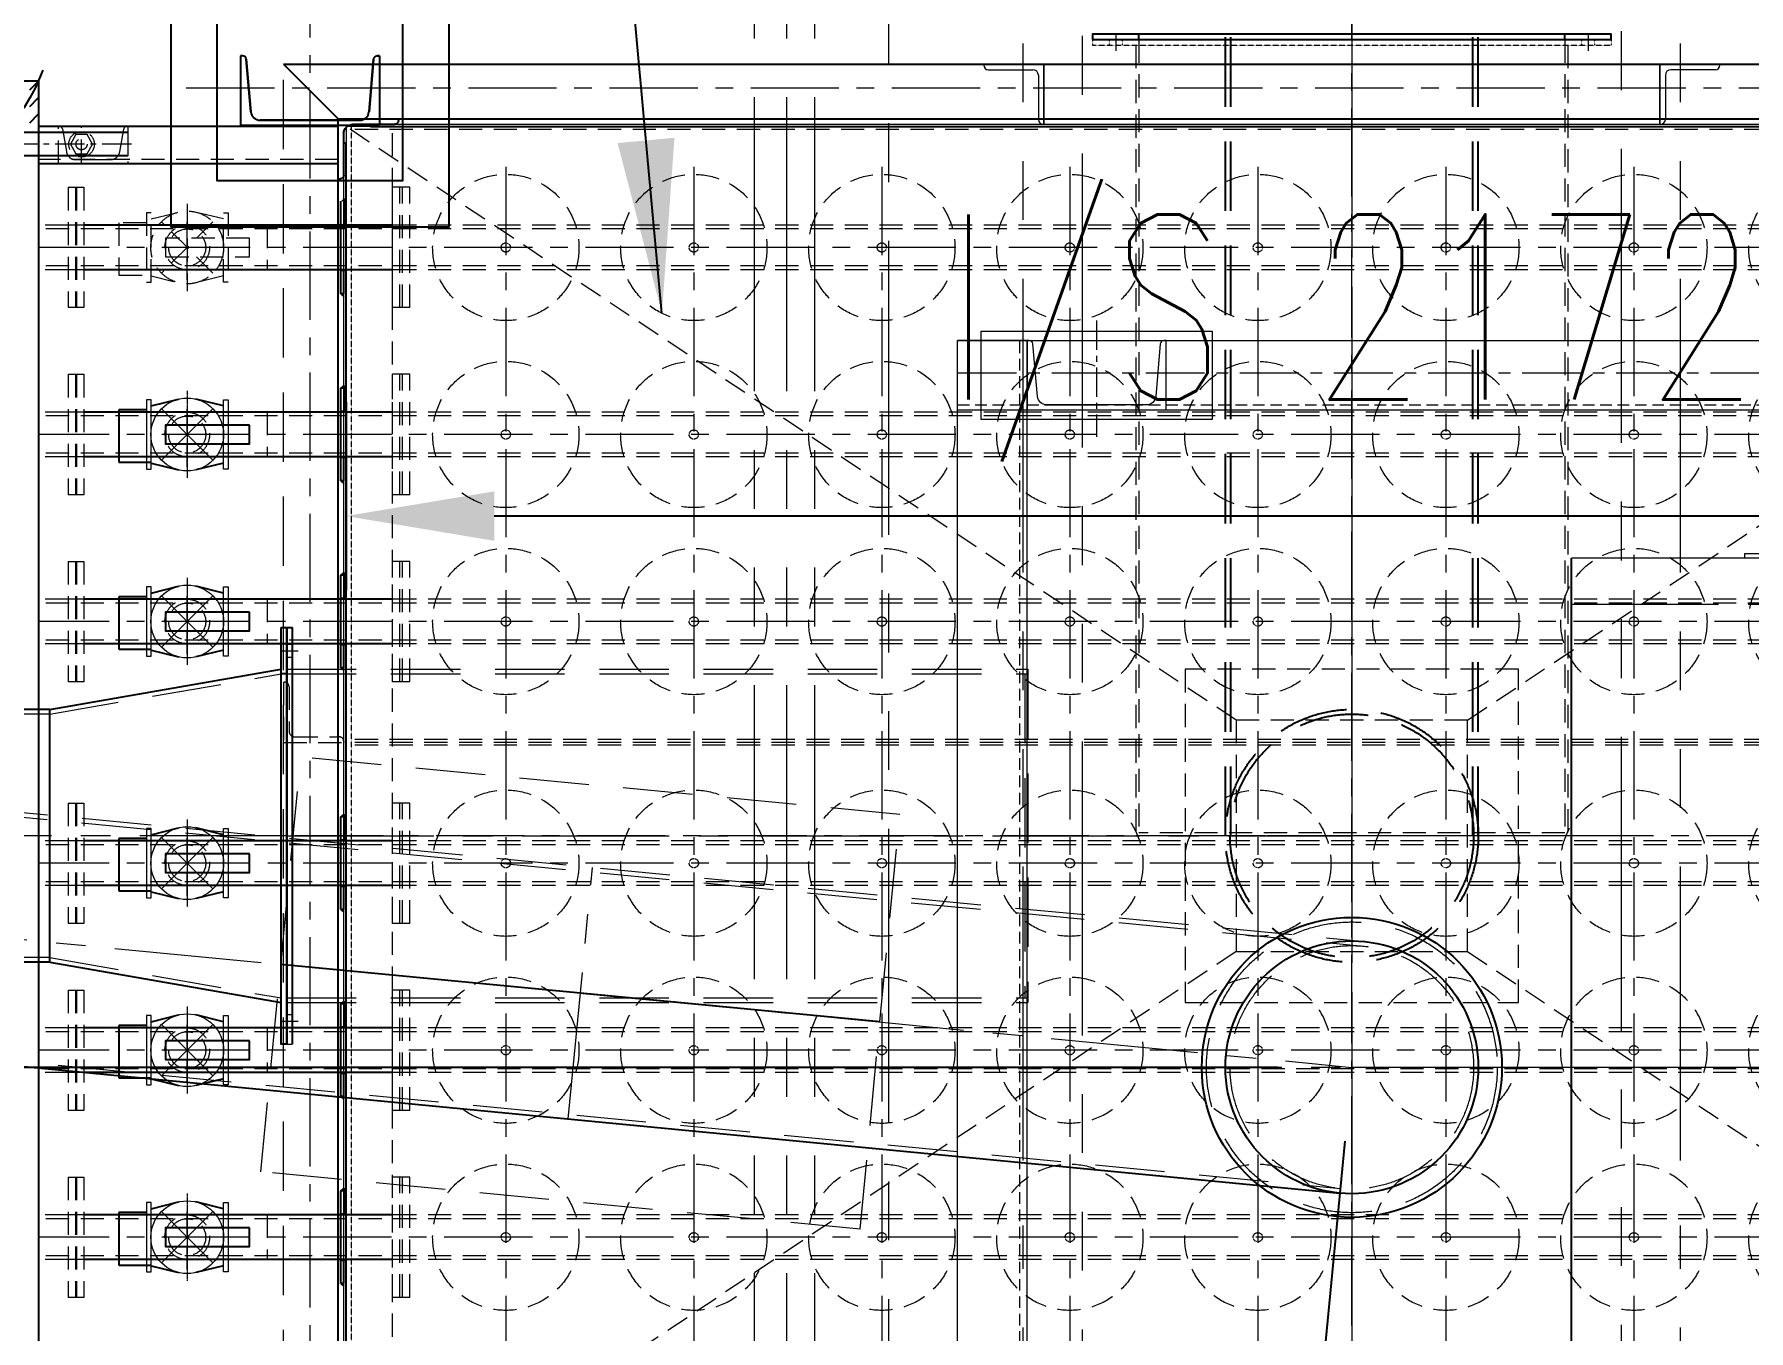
# Model space of a CAD drawing. Header units: millimetres. Extents: x -243837 to -5443, y 40 to 285140.
# Drawn here: x -144016 to -141239, y 18722 to 20822 of the extents above; entities that cross this region are included whole.
import ezdxf

# ---------------------------------------------------------------- set-up
doc = ezdxf.new("R2010")
doc.units = ezdxf.units.MM
for name, pattern in [('CENTER', [50.8, 31.75, -6.35, 6.35, -6.35]), ('CENTER2', [1.125, 0.75, -0.125, 0.125, -0.125]), ('CONTINOUS', [0]), ('HIDDEN', [0.375, 0.25, -0.125]), ('HIDDEN2', [0.1875, 0.125, -0.0625]), ('PHANTOM', [63.5, 31.75, -6.35, 6.35, -6.35, 6.35, -6.35])]:
    doc.linetypes.add(name, pattern=pattern)
for name, color, linetype, lineweight in [('2', 3, 'Continuous', 20), ('CEN', 1, 'CENTER', 9), ('HID', 2, 'HIDDEN', 5), ('HIDDEN', 2, 'HIDDEN', 0), ('OBJECT R', 3, 'Continuous', 25), ('PHANTAM', 21, 'PHANTOM', 0), ('R-CENTER', 1, 'CENTER2', 5), ('R-OBJECT', 2, 'Continuous', 20)]:
    doc.layers.add(name, color=color, linetype=linetype, lineweight=lineweight)
for name, color, linetype in [('DWG', 7, 'Continuous'), ('HAT', 5, 'CONTINOUS'), ('object', 4, 'Continuous')]:
    doc.layers.add(name, color=color, linetype=linetype)
doc.styles.add('KA', font='romans.shx', dxfattribs={"width": 0.7})
doc.styles.add('ROMANS_BIG', font='romans.shx', dxfattribs={"width": 0.85, "bigfont": 'bigfont.shx'})
doc.dimstyles.new('100', dxfattribs={"dimscale": 75, "dimtxt": 3, "dimasz": 2.5, "dimexe": 1, "dimexo": 1.5, "dimgap": 1.5, "dimtad": 1, "dimdec": 0, "dimdsep": 46, "dimtxsty": 'ROMANS_BIG', "dimcen": 4, "dimdle": 2, "dimclrd": 1, "dimclre": 1, "dimclrt": 4, "dimadec": 1, "dimazin": 2, "dimtfac": 1, "dimtdec": 0, "dimtmove": 0, "dimatfit": 2, "dimfxl": 1, "dimtfill": 1, "dimarcsym": 0})
doc.dimstyles.new('KAT', dxfattribs={"dimscale": 125, "dimtxt": 2.5, "dimasz": 2, "dimexe": 1, "dimexo": 0.06, "dimgap": 0.5, "dimtad": 1, "dimdec": 0, "dimzin": 0, "dimdsep": 46, "dimtxsty": 'KA', "dimcen": 1.5, "dimclrd": 1, "dimclre": 1, "dimclrt": 4, "dimadec": 0, "dimazin": 0, "dimtfac": 1, "dimtdec": 0, "dimtmove": 0, "dimatfit": 2, "dimfxl": 1.5, "dimtolj": 1, "dimtzin": 0, "dimarcsym": 0})

# ---------------------------------------------------------------- blocks, each defined once
blk = doc.blocks.new('65X6')
at = {"color": 7}
for p, q in [((0, 65), (2, 65)), ((0, 65), (0, 0)), ((6, 61), (6, 16)), ((0, 0), (65, 0)), ((16, 6), (61, 6)), ((65, 2), (65, 0))]:
    blk.add_line(p, q, dxfattribs=at)
for centre, radius, start, end in [((2, 61), 4, 0, 90), ((16, 16), 10, 180, 270), ((61, 2), 4, 0, 90)]:
    blk.add_arc(centre, radius, start, end, dxfattribs=at)
blk = doc.blocks.new('SOL')
for p, q in [((27.8, -27.8), (-27.8, 27.8)), ((27.8, 27.8), (-27.8, -27.8))]:
    blk.add_line(p, q)
for points in [[(-44.1, -37.5), (-39.1, -37.5), (-39.1, 37.5), (-44.1, 37.5)], [(44.1, -37.5), (39.1, -37.5), (39.1, 37.5), (44.1, 37.5)]]:
    blk.add_lwpolyline(points, close=True)
blk.add_circle((0, 0), 39.3)
at = {"layer": 'CEN', "linetype": 'CENTER2'}
blk.add_line((0, 47.2), (0, -47.2), dxfattribs=at)
at = {"layer": 'DWG'}
for p, q in [((-39.1, 30.8), (-9.4, 38.2)), ((39.1, 30.8), (9.4, 38.2)), ((-44.1, 26.6), (-73.8, 26.6)), ((-73.8, 26.6), (-73.8, -30)), ((-73.8, -30), (-39.1, -30)), ((-39.1, -30.8), (-9.4, -38.2)), ((39.1, -30.8), (9.4, -38.2))]:
    blk.add_line(p, q, dxfattribs=at)
blk.add_lwpolyline([(67.2, 10), (-23.4, 10), (-23.4, -10), (67.2, -10)], close=True, dxfattribs=at)
at = {"layer": 'HID'}
for p, q in [((-73.8, 24.1), (-44.1, 24.1)), ((-73.8, -24.2), (-44.1, -24.2))]:
    blk.add_line(p, q, dxfattribs=at)
blk = doc.blocks.new('CR')
at = {"layer": 'HID', "linetype": 'HIDDEN2'}
blk.add_circle((0, 0), 5, dxfattribs=at)
blk = doc.blocks.new('A$C007C4DB9')
at = {"layer": 'HAT'}
h = blk.add_hatch(dxfattribs=at)
h.set_pattern_fill('ANSI31', color=1, scale=100, style=0)
h.set_pattern_definition([(45, (-613.716, -1580.452), (-8.838835, 8.838835), [])])
h.paths.add_polyline_path([(385.7, 1724.9), (385.9, 1725.2), (391.4, 1735.7), (395.3, 1744.2), (395.3, 1781.1), (385.7, 1781.1)])
h.paths.add_polyline_path([(176.2, 1698.5), (185.2, 1693.3), (185.7, 1693.1), (185.7, 1781.1), (176.2, 1781.1)])
at = {"color": 8, "linetype": 'HIDDEN', "ltscale": 300}
blk.add_line((659.7, 132.6), (659.7, 1799.6), dxfattribs=at)
at = {"color": 7}
for p, q in [((1415.7, 1799.6), (1480.7, 1799.6)), ((1415.7, 1799.6), (1415.7, 1798.6)), ((1479.7, 1799.6), (1480.7, 1799.6)), ((1480.7, 1734.6), (1480.7, 1799.6)), ((1480.7, 1799.6), (1480.7, 1734.6)), ((2145.7, 1799.6), (2145.7, 1734.6)), ((2145.7, 1734.6), (2145.7, 1799.6)), ((2146.7, 1799.6), (2145.7, 1799.6)), ((2210.7, 1799.6), (2145.7, 1799.6)), ((2210.7, 1799.6), (2210.7, 1798.6)), ((1420.7, 1793.6), (1468.7, 1793.6)), ((1474.7, 1787.6), (1474.7, 1739.6)), ((2151.7, 1787.6), (2151.7, 1739.6)), ((2205.7, 1793.6), (2157.7, 1793.6))]:
    blk.add_line(p, q, dxfattribs=at)
at = {"color": 8, "linetype": 'HIDDEN', "ltscale": 100}
for p, q in [((441.6, 1693.2), (441.6, 1733.1)), ((491.6, 1725.6), (491.6, 1700.6)), ((1688.2, 1091.1), (727.2, 1732.1)), ((2899.2, 1729), (727.2, 1729)), ((777.2, 200.1), (777.2, 1732.1)), ((1938.2, 1091.1), (2899.2, 1732.1)), ((718.7, 1696.5), (395.3, 1696.5)), ((427.2, 1666.6), (427.2, 1536.6)), ((427.2, 1666.6), (444.2, 1666.6)), ((435.2, 1666.6), (435.2, 1536.6)), ((436.2, 1666.6), (436.2, 1536.6)), ((444.2, 1666.6), (444.2, 1536.6)), ((777.2, 1536.6), (777.2, 1666.6)), ((796.2, 1666.6), (777.2, 1666.6)), ((785.2, 1536.6), (785.2, 1666.6)), ((788.2, 1536.6), (788.2, 1666.6)), ((796.2, 1536.6), (796.2, 1666.6)), ((555.7, 1648.8), (555.7, 1554.5)), ((516.6, 1632.5), (546.3, 1639.8)), ((583.5, 1629.4), (527.9, 1573.9)), ((583.5, 1573.9), (527.9, 1629.4)), ((555.7, 1566.6), (555.7, 1636.7)), ((594.8, 1632.5), (565.1, 1639.8)), ((427.2, 1625.8), (395.3, 1625.8)), ((2828.2, 1621.6), (395.3, 1621.6)), ((444.2, 1625.8), (418.9, 1625.8)), ((481.9, 1628.2), (481.9, 1571.6)), ((511.6, 1628.2), (481.9, 1628.2)), ((481.9, 1625.8), (511.6, 1625.8)), ((641.9, 1625.8), (641.9, 1577.5)), ((796.2, 1625.8), (777.2, 1625.8)), ((2828.2, 1625.8), (792.2, 1625.8)), ((2828.2, 1581.6), (395.3, 1581.6)), ((427.2, 1577.5), (395.3, 1577.5)), ((444.2, 1577.5), (418.9, 1577.5)), ((481.9, 1577.5), (511.6, 1577.5)), ((796.2, 1577.5), (777.2, 1577.5)), ((2828.2, 1577.5), (792.2, 1577.5)), ((481.9, 1571.6), (516.6, 1571.6)), ((516.6, 1570.8), (546.3, 1563.5)), ((594.8, 1570.8), (565.1, 1563.5)), ((444.2, 1536.6), (427.2, 1536.6)), ((796.2, 1536.6), (777.2, 1536.6)), ((427.2, 1464.6), (427.2, 1334.6)), ((427.2, 1464.6), (444.2, 1464.6)), ((435.2, 1464.6), (435.2, 1334.6)), ((436.2, 1464.6), (436.2, 1334.6)), ((444.2, 1464.6), (444.2, 1334.6)), ((777.2, 1334.6), (777.2, 1464.6)), ((796.2, 1464.6), (777.2, 1464.6)), ((785.2, 1334.6), (785.2, 1464.6)), ((788.2, 1334.6), (788.2, 1464.6)), ((796.2, 1334.6), (796.2, 1464.6)), ((555.7, 1364.6), (555.7, 1434.7)), ((427.2, 1423.8), (395.3, 1423.8)), ((2828.2, 1419.6), (395.3, 1419.6)), ((444.2, 1423.8), (418.9, 1423.8)), ((641.9, 1423.8), (641.9, 1375.5)), ((796.2, 1423.8), (777.2, 1423.8)), ((2828.2, 1423.8), (792.2, 1423.8)), ((2828.2, 1379.6), (395.3, 1379.6)), ((427.2, 1375.5), (395.3, 1375.5)), ((444.2, 1375.5), (418.9, 1375.5)), ((796.2, 1375.5), (777.2, 1375.5)), ((2828.2, 1375.5), (792.2, 1375.5)), ((444.2, 1334.6), (427.2, 1334.6)), ((796.2, 1334.6), (777.2, 1334.6)), ((427.2, 1262.6), (427.2, 1132.6)), ((427.2, 1262.6), (444.2, 1262.6)), ((435.2, 1262.6), (435.2, 1132.6)), ((436.2, 1262.6), (436.2, 1132.6)), ((444.2, 1262.6), (444.2, 1132.6)), ((777.2, 1132.6), (777.2, 1262.6)), ((796.2, 1262.6), (777.2, 1262.6)), ((785.2, 1132.6), (785.2, 1262.6)), ((788.2, 1132.6), (788.2, 1262.6)), ((796.2, 1132.6), (796.2, 1262.6)), ((427.2, 1221.8), (395.3, 1221.8)), ((444.2, 1221.8), (425.7, 1221.8)), ((555.7, 1162.6), (555.7, 1232.7)), ((641.9, 1221.8), (641.9, 1173.5)), ((796.2, 1221.8), (777.2, 1221.8)), ((2828.2, 1221.8), (792.2, 1221.8)), ((2828.2, 1217.6), (395.3, 1217.6)), ((2828.2, 1177.6), (395.3, 1177.6)), ((427.2, 1173.5), (395.3, 1173.5)), ((444.2, 1173.5), (425.7, 1173.5)), ((796.2, 1173.5), (777.2, 1173.5)), ((2828.2, 1173.5), (792.2, 1173.5)), ((444.2, 1132.6), (427.2, 1132.6)), ((659.7, 1132.1), (659.7, 1067.1)), ((659.7, 1132.1), (660.7, 1132.1)), ((796.2, 1132.6), (777.2, 1132.6)), ((665.7, 1127.1), (665.7, 1079.1)), ((659.7, 1067.1), (724.7, 1067.1)), ((671.7, 1073.1), (719.7, 1073.1)), ((724.7, 1068.1), (724.7, 1067.1)), ((2899.2, 1070.3), (727.2, 1070.3)), ((2899.2, 1067.1), (727.2, 1067.1)), ((2899.2, 1067.1), (727.2, 1067.1)), ((2899.2, 1064), (727.2, 1064)), ((427.2, 1001.6), (427.2, 871.6)), ((427.2, 1001.6), (444.2, 1001.6)), ((435.2, 1001.6), (435.2, 871.6)), ((436.2, 1001.6), (436.2, 871.6)), ((444.2, 1001.6), (444.2, 871.6)), ((777.2, 871.6), (777.2, 1001.6)), ((796.2, 1001.6), (777.2, 1001.6)), ((785.2, 871.6), (785.2, 1001.6)), ((788.2, 871.6), (788.2, 1001.6)), ((796.2, 871.6), (796.2, 1001.6)), ((555.7, 901.6), (555.7, 971.7)), ((427.2, 960.8), (395.3, 960.8)), ((2828.2, 956.6), (395.3, 956.6)), ((444.2, 960.8), (418.9, 960.8)), ((796.2, 960.8), (777.2, 960.8)), ((2828.2, 960.8), (792.2, 960.8)), ((2828.2, 916.6), (395.3, 916.6)), ((427.2, 912.5), (395.3, 912.5)), ((444.2, 912.5), (418.9, 912.5)), ((796.2, 912.5), (777.2, 912.5)), ((2828.2, 912.5), (792.2, 912.5)), ((444.2, 871.6), (427.2, 871.6)), ((796.2, 871.6), (777.2, 871.6)), ((1688.2, 841.1), (727.2, 200.1)), ((1938.2, 841.1), (2899.2, 200.1)), ((427.2, 799.6), (427.2, 669.6)), ((427.2, 799.6), (444.2, 799.6)), ((435.2, 799.6), (435.2, 669.6)), ((436.2, 799.6), (436.2, 669.6)), ((444.2, 799.6), (444.2, 669.6)), ((777.2, 669.6), (777.2, 799.6)), ((796.2, 799.6), (777.2, 799.6)), ((785.2, 669.6), (785.2, 799.6)), ((788.2, 669.6), (788.2, 799.6)), ((796.2, 669.6), (796.2, 799.6)), ((555.7, 699.6), (555.7, 769.7)), ((427.2, 758.8), (395.3, 758.8)), ((2828.2, 754.6), (395.3, 754.6)), ((444.2, 758.8), (418.9, 758.8)), ((641.9, 758.8), (641.9, 710.5)), ((796.2, 758.8), (777.2, 758.8)), ((2828.2, 758.8), (792.2, 758.8)), ((2828.2, 714.6), (395.3, 714.6)), ((427.2, 710.5), (395.3, 710.5)), ((444.2, 710.5), (418.9, 710.5)), ((796.2, 710.5), (777.2, 710.5)), ((2828.2, 710.5), (792.2, 710.5)), ((444.2, 669.6), (427.2, 669.6)), ((796.2, 669.6), (777.2, 669.6)), ((427.2, 597.6), (427.2, 467.6)), ((427.2, 597.6), (444.2, 597.6)), ((435.2, 597.6), (435.2, 467.6)), ((436.2, 597.6), (436.2, 467.6)), ((444.2, 597.6), (444.2, 467.6)), ((777.2, 467.6), (777.2, 597.6)), ((796.2, 597.6), (777.2, 597.6)), ((785.2, 467.6), (785.2, 597.6)), ((788.2, 467.6), (788.2, 597.6)), ((796.2, 467.6), (796.2, 597.6)), ((427.2, 556.8), (395.3, 556.8)), ((444.2, 556.8), (418.9, 556.8)), ((555.7, 497.6), (555.7, 567.7)), ((641.9, 556.8), (641.9, 508.5)), ((796.2, 556.8), (777.2, 556.8)), ((2828.2, 556.8), (792.2, 556.8)), ((2828.2, 552.6), (395.3, 552.6)), ((2828.2, 512.6), (395.3, 512.6)), ((427.2, 508.5), (395.3, 508.5)), ((444.2, 508.5), (418.9, 508.5)), ((796.2, 508.5), (777.2, 508.5)), ((2828.2, 508.5), (792.2, 508.5)), ((444.2, 467.6), (427.2, 467.6)), ((796.2, 467.6), (777.2, 467.6))]:
    blk.add_line(p, q, dxfattribs=at)
at = {"color": 3, "ltscale": 100}
for p, q in [((2872.7, 1732.1), (727.2, 1732.1)), ((779.7, 1734.6), (2846.7, 1734.6)), ((724.7, 252.6), (724.7, 1679.6))]:
    blk.add_line(p, q, dxfattribs=at)
at = {"color": 3, "linetype": 'HIDDEN', "ltscale": 100}
for p, q in [((727.2, 1732.1), (727.2, 1705.6)), ((727.2, 1705.6), (727.2, 200.1))]:
    blk.add_line(p, q, dxfattribs=at)
at = {"color": 8, "linetype": 'HIDDEN', "ltscale": 100}
blk.add_lwpolyline([(425.3, 1704.8, 0.36397), (435.2, 1696.5), (454.1, 1696.5), (472.9, 1696.5, 0.36397), (482.8, 1704.8), (487.2, 1729.7, -0.36397), (490.1, 1732.1), (491.6, 1732.1), (491.6, 1692.1), (454.1, 1692.1), (416.6, 1692.1), (416.6, 1732.1), (418, 1732.1, -0.36397), (420.9, 1729.7)], format="xyb", close=True, dxfattribs=at)
for points in [[(453.6, 1713.1), (447.6, 1723.5), (435.6, 1723.5), (429.6, 1713.1), (435.6, 1702.7), (447.6, 1702.7)], [(511.6, 1564.1), (516.6, 1564.1), (516.6, 1639.1), (511.6, 1639.1)], [(599.8, 1564.1), (594.8, 1564.1), (594.8, 1639.1), (599.8, 1639.1)], [(622.9, 1611.6), (532.3, 1611.6), (532.3, 1591.6), (622.9, 1591.6)]]:
    blk.add_lwpolyline(points, close=True, dxfattribs=at)
for centre, radius in [((441.6, 1713.1), 13.8), ((441.6, 1713.1), 6), ((899.7, 1601.6), 79), ((1102.7, 1601.6), 79), ((1305.7, 1601.6), 79), ((1508.7, 1601.6), 79), ((1711.7, 1601.6), 79), ((1914.7, 1601.6), 79), ((2117.7, 1601.6), 79), ((2320.7, 1601.6), 79), ((555.7, 1601.6), 39.3), ((555.7, 1601.6), 24.1), ((555.7, 1601.6), 20), ((899.7, 1399.6), 79), ((1102.7, 1399.6), 79), ((1305.7, 1399.6), 79), ((1508.7, 1399.6), 79), ((1711.7, 1399.6), 79), ((1914.7, 1399.6), 79), ((2117.7, 1399.6), 79), ((2320.7, 1399.6), 79), ((555.7, 1399.6), 24.1), ((555.7, 1399.6), 20), ((899.7, 1197.6), 79), ((1102.7, 1197.6), 79), ((1305.7, 1197.6), 79), ((1508.7, 1197.6), 79), ((1711.7, 1197.6), 79), ((1914.7, 1197.6), 79), ((2117.7, 1197.6), 79), ((2320.7, 1197.6), 79), ((555.7, 1197.6), 24.1), ((555.7, 1197.6), 20), ((899.7, 936.6), 79), ((1102.7, 936.6), 79), ((1305.7, 936.6), 79), ((1508.7, 936.6), 79), ((1711.7, 936.6), 79), ((1914.7, 936.6), 79), ((2117.7, 936.6), 79), ((2320.7, 936.6), 79), ((555.7, 936.6), 24.1), ((555.7, 936.6), 20), ((899.7, 734.6), 79), ((1102.7, 734.6), 79), ((1305.7, 734.6), 79), ((1508.7, 734.6), 79), ((1711.7, 734.6), 79), ((1914.7, 734.6), 79), ((2117.7, 734.6), 79), ((2320.7, 734.6), 79), ((555.7, 734.6), 24.1), ((555.7, 734.6), 20), ((899.7, 532.6), 79), ((1102.7, 532.6), 79), ((1305.7, 532.6), 79), ((1508.7, 532.6), 79), ((1711.7, 532.6), 79), ((1914.7, 532.6), 79), ((2117.7, 532.6), 79), ((2320.7, 532.6), 79), ((555.7, 532.6), 24.1), ((555.7, 532.6), 20)]:
    blk.add_circle(centre, radius, dxfattribs=at)
at = {"color": 7}
for centre, radius, start, end in [((1420.7, 1798.6), 5, 180, 270), ((2205.7, 1798.6), 5, 270, 0), ((1468.7, 1787.6), 6, 0, 90), ((2157.7, 1787.6), 6, 90, 180), ((1479.7, 1739.6), 5, 180, 270), ((2146.7, 1739.6), 5, 270, 0)]:
    blk.add_arc(centre, radius, start, end, dxfattribs=at)
at = {"color": 8, "linetype": 'HIDDEN', "ltscale": 100}
for centre, radius, start, end in [((660.7, 1127.1), 5, 0, 90), ((671.7, 1079.1), 6, 180, 270), ((719.7, 1068.1), 5, 0, 90)]:
    blk.add_arc(centre, radius, start, end, dxfattribs=at)
at = {"layer": 'CEN', "color": 8, "ltscale": 3}
for p, q in [((688.2, 1923.6), (688.2, 8.6)), ((3088.2, 1773.6), (538.2, 1773.6)), ((899.7, 1688.7), (899.7, 243.6)), ((1102.7, 1688.7), (1102.7, 243.6)), ((1305.7, 1688.7), (1305.7, 243.6)), ((1508.7, 1688.7), (1508.7, 243.6)), ((1711.7, 1688.7), (1711.7, 243.6)), ((1914.7, 1688.7), (1914.7, 243.6)), ((2117.7, 1688.7), (2117.7, 243.6)), ((2909.7, 1601.6), (395.3, 1601.6)), ((2909.7, 1399.6), (395.3, 1399.6)), ((2909.7, 1197.6), (395.3, 1197.6)), ((2909.7, 936.6), (395.3, 936.6)), ((2909.7, 734.6), (395.3, 734.6)), ((2909.7, 532.6), (395.3, 532.6))]:
    blk.add_line(p, q, dxfattribs=at)
at = {"layer": 'CEN'}
for p, q in [((1558.2, 1831.6), (1558.2, 1813.9)), ((2068.2, 1831.6), (2068.2, 1813.9)), ((495.6, 1713.1), (75.5, 1713.1)), ((657.8, 1166.1), (675.4, 1166.1)), ((657.8, 766.1), (675.4, 766.1))]:
    blk.add_line(p, q, dxfattribs=at)
at = {"layer": 'CEN', "ltscale": 3}
for p, q in [((1813.2, 132.6), (1813.2, 1799.6)), ((3053.2, 966.1), (663.2, 966.1))]:
    blk.add_line(p, q, dxfattribs=at)
at = {"layer": 'CEN', "ltscale": 5}
blk.add_line((663.2, 966.1), (1813.2, 966.1), dxfattribs=at)
at = {"layer": 'DWG', "ltscale": 0.5}
for p, q in [((615.5, 1808.6), (613.2, 1808.6)), ((613.2, 1808.6), (613.2, 1733.6)), ((619.5, 1805), (624.4, 1748.2)), ((752, 1748.2), (756.9, 1805)), ((760.9, 1808.6), (763.2, 1808.6)), ((763.2, 1808.6), (763.2, 1733.6)), ((613.2, 1733.6), (763.2, 1733.6)), ((634.4, 1739), (742, 1739))]:
    blk.add_line(p, q, dxfattribs=at)
at = {"layer": 'DWG'}
for p, q in [((659.7, 1799.6), (2966.7, 1799.6)), ((659.7, 1799.6), (718.7, 1740.6)), ((395.3, 1781.1), (176.2, 1781.1)), ((395.3, 1781.1), (395.3, 142.6)), ((779.7, 1740.6), (2846.7, 1740.6)), ((491.6, 1725.6), (285.7, 1725.6)), ((718.7, 1732.1), (395.3, 1732.1)), ((753.7, 1734.6), (753.7, 1732.1)), ((753.7, 1732.1), (2872.7, 1732.1)), ((724.7, 1714.6), (727.2, 1714.6)), ((727.2, 217.6), (727.2, 1714.6)), ((491.6, 1700.6), (285.7, 1700.6)), ((718.7, 1692.1), (395.3, 1692.1)), ((718.7, 252.6), (718.7, 1679.6)), ((721.7, 1551.6), (721.7, 1651.6)), ((724.7, 1654.6), (724.7, 1626.6)), ((777.2, 1625.8), (444.2, 1625.8)), ((777.2, 1577.5), (444.2, 1577.5)), ((727.2, 1576.6), (721.7, 1576.6)), ((724.7, 1551.6), (724.7, 1576.6)), ((721.7, 1551.6), (724.7, 1548.6)), ((724.7, 1551.6), (721.7, 1551.6)), ((721.7, 1449.6), (724.7, 1452.6)), ((721.7, 1349.6), (721.7, 1449.6)), ((724.7, 1449.6), (721.7, 1449.6)), ((724.7, 1452.6), (724.7, 1424.6)), ((777.2, 1423.8), (444.2, 1423.8)), ((727.2, 1424.6), (721.7, 1424.6)), ((777.2, 1375.5), (444.2, 1375.5)), ((727.2, 1374.6), (721.7, 1374.6)), ((724.7, 1349.6), (724.7, 1374.6)), ((721.7, 1349.6), (724.7, 1346.6)), ((724.7, 1349.6), (721.7, 1349.6)), ((721.7, 1247.6), (724.7, 1250.6)), ((721.7, 1147.6), (721.7, 1247.6)), ((724.7, 1247.6), (721.7, 1247.6)), ((724.7, 1250.6), (724.7, 1222.6)), ((777.2, 1221.8), (444.2, 1221.8)), ((727.2, 1222.6), (721.7, 1222.6)), ((663.2, 741.1), (663.2, 1191.1)), ((663.2, 1191.1), (669.2, 1191.1)), ((669.2, 741.1), (669.2, 1191.1)), ((777.2, 1173.5), (444.2, 1173.5)), ((727.2, 1172.6), (721.7, 1172.6)), ((724.7, 1147.6), (724.7, 1172.6)), ((721.7, 1147.6), (724.7, 1144.6)), ((724.7, 1147.6), (721.7, 1147.6)), ((721.7, 986.6), (724.7, 989.6)), ((721.7, 886.6), (721.7, 986.6)), ((724.7, 986.6), (721.7, 986.6)), ((724.7, 989.6), (724.7, 961.6)), ((777.2, 960.8), (444.2, 960.8)), ((727.2, 961.6), (721.7, 961.6)), ((777.2, 912.5), (444.2, 912.5)), ((727.2, 911.6), (721.7, 911.6)), ((724.7, 886.6), (724.7, 911.6)), ((721.7, 886.6), (724.7, 883.6)), ((724.7, 886.6), (721.7, 886.6)), ((721.7, 784.6), (724.7, 787.6)), ((724.7, 784.6), (721.7, 784.6)), ((721.7, 684.6), (721.7, 784.6)), ((724.7, 787.6), (724.7, 759.6)), ((727.2, 759.6), (721.7, 759.6)), ((777.2, 758.8), (444.2, 758.8)), ((777.2, 710.5), (444.2, 710.5)), ((727.2, 709.6), (721.7, 709.6)), ((724.7, 684.6), (724.7, 709.6)), ((721.7, 684.6), (724.7, 681.6)), ((724.7, 684.6), (721.7, 684.6)), ((721.7, 582.6), (724.7, 585.6)), ((721.7, 482.6), (721.7, 582.6)), ((724.7, 582.6), (721.7, 582.6)), ((724.7, 585.6), (724.7, 557.6)), ((777.2, 556.8), (444.2, 556.8)), ((727.2, 557.6), (721.7, 557.6)), ((777.2, 508.5), (444.2, 508.5)), ((727.2, 507.6), (721.7, 507.6)), ((724.7, 482.6), (724.7, 507.6)), ((721.7, 482.6), (724.7, 479.6)), ((724.7, 482.6), (721.7, 482.6))]:
    blk.add_line(p, q, dxfattribs=at)
at = {"layer": 'DWG', "color": 8, "ltscale": 0.5}
blk.add_lwpolyline([(838.2, 1923.6), (838.2, 1623.6), (538.2, 1623.6), (538.2, 1923.6)], close=True, dxfattribs=at)
at = {"layer": 'DWG', "ltscale": 0.5}
blk.add_lwpolyline([(788.2, 1873.6), (788.2, 1673.6), (588.2, 1673.6), (588.2, 1873.6)], close=True, dxfattribs=at)
at = {"layer": 'DWG'}
blk.add_lwpolyline([(399.8, 1793), (396, 1783.9), (391.4, 1773.7), (385.9, 1763.2), (379.5, 1752.7), (372.1, 1742.5), (363.6, 1733.1), (354, 1724.7), (343, 1717.7), (331.1, 1712), (318.2, 1707.8), (304.6, 1704.9), (290.6, 1703.4), (276.3, 1703.2), (262, 1704.2), (247.8, 1706.6), (233.9, 1710.2), (220.5, 1714.8), (207.8, 1720), (196, 1725.6), (185.2, 1731.3), (175.7, 1736.8), (167.5, 1741.7), (161, 1745.8)], dxfattribs=at)
at = {"layer": 'DWG', "ltscale": 0.5}
for centre, radius, start, end in [((615.5, 1804.6), 4, 5, 90), ((760.9, 1804.6), 4, 90, 175), ((634.4, 1749), 10, 185, 270), ((742, 1749), 10, 270, 355)]:
    blk.add_arc(centre, radius, start, end, dxfattribs=at)
at = {"layer": 'DWG'}
for points in [[(724.7, 1654.6), (721.7, 1651.6), (724.7, 1651.6)], [(724.7, 1548.6), (721.7, 1551.6), (724.7, 1551.6)], [(724.7, 1452.6), (721.7, 1449.6), (724.7, 1449.6)], [(724.7, 1346.6), (721.7, 1349.6), (724.7, 1349.6)], [(724.7, 1250.6), (721.7, 1247.6), (724.7, 1247.6)], [(724.7, 1144.6), (721.7, 1147.6), (724.7, 1147.6)], [(724.7, 989.6), (721.7, 986.6), (724.7, 986.6)], [(724.7, 883.6), (721.7, 886.6), (724.7, 886.6)], [(724.7, 787.6), (721.7, 784.6), (724.7, 784.6)], [(724.7, 681.6), (721.7, 684.6), (724.7, 684.6)], [(724.7, 585.6), (721.7, 582.6), (724.7, 582.6)], [(724.7, 479.6), (721.7, 482.6), (724.7, 482.6)]]:
    blk.add_solid(points, dxfattribs=at)
at = {"layer": 'HID', "color": 7}
for p, q in [((1533.2, 1826.1), (2093.2, 1826.1)), ((1533.2, 1826.1), (1533.2, 1820.1)), ((1533.2, 1820.1), (2093.2, 1820.1)), ((2093.2, 1826.1), (2093.2, 1820.1))]:
    blk.add_line(p, q, dxfattribs=at)
at = {"layer": 'HID'}
for p, q in [((1551.2, 1826.1), (1551.2, 1820.1)), ((1565.2, 1826.1), (1565.2, 1820.1)), ((2061.2, 1826.1), (2061.2, 1820.1)), ((2075.2, 1826.1), (2075.2, 1820.1)), ((663.2, 1173.1), (669.2, 1173.1)), ((663.2, 1159.1), (669.2, 1159.1)), ((663.2, 773.1), (669.2, 773.1)), ((663.2, 759.1), (669.2, 759.1)), ((663.2, 741.1), (669.2, 741.1))]:
    blk.add_line(p, q, dxfattribs=at)
at = {"layer": 'HID', "color": 3, "ltscale": 100}
for p, q in [((1580.1, 1820.1), (1580.1, 966.1)), ((1583.2, 1826.1), (1583.2, 966.1)), ((2043.2, 1826.1), (2043.2, 966.1)), ((2046.4, 1820.1), (2046.4, 966.1)), ((2046.4, 966.1), (1580.1, 966.1)), ((2043.2, 969.3), (1583.2, 969.3))]:
    blk.add_line(p, q, dxfattribs=at)
at = {"layer": 'HID', "color": 8}
blk.add_line((733.2, 200.1), (733.2, 1732.1), dxfattribs=at)
at = {"layer": 'HID', "color": 3, "linetype": 'HIDDEN', "ltscale": 300}
for p, q in [((663.2, 1146.1), (1463.2, 1146.1)), ((663.2, 1141.1), (1463.2, 1141.1)), ((1460.1, 1141.1), (1460.1, 791.1)), ((1463.2, 1146.1), (1463.2, 786.1)), ((663.2, 791.1), (1463.2, 791.1)), ((663.2, 786.1), (1463.2, 786.1))]:
    blk.add_line(p, q, dxfattribs=at)
at = {"layer": 'HID', "color": 3, "ltscale": 100}
for points in [[(1633.2, 786.1), (1993.2, 786.1), (1993.2, 1146.1), (1633.2, 1146.1)], [(1688.2, 841.1), (1938.2, 841.1), (1938.2, 1091.1), (1688.2, 1091.1)]]:
    blk.add_lwpolyline(points, close=True, dxfattribs=at)
at = {"layer": 'object', "color": 8, "linetype": 'Continuous'}
for p, q in [((624.4, 1748.2), (619.5, 1805)), ((756.9, 1805), (752, 1748.2)), ((763.2, 1808.6), (760.9, 1808.6)), ((742, 1739), (634.4, 1739))]:
    blk.add_line(p, q, dxfattribs=at)
at = {"color": 8, "linetype": 'HIDDEN', "ltscale": 100}
for name, p in [('CR', (899.7, 1601.6)), ('CR', (1102.7, 1601.6)), ('CR', (1305.7, 1601.6)), ('CR', (1508.7, 1601.6)), ('CR', (1711.7, 1601.6)), ('SOL', (555.7, 1399.6)), ('CR', (899.7, 1399.6)), ('CR', (1102.7, 1399.6)), ('CR', (1305.7, 1399.6)), ('CR', (1508.7, 1399.6)), ('CR', (1711.7, 1399.6)), ('SOL', (555.7, 1197.6)), ('CR', (899.7, 1197.6)), ('CR', (1102.7, 1197.6)), ('CR', (1305.7, 1197.6)), ('CR', (1508.7, 1197.6)), ('CR', (1711.7, 1197.6)), ('SOL', (555.7, 936.6)), ('CR', (899.7, 936.6)), ('CR', (1102.7, 936.6)), ('CR', (1305.7, 936.6)), ('CR', (1508.7, 936.6)), ('CR', (1711.7, 936.6)), ('CR', (2117.7, 936.6)), ('SOL', (555.7, 734.6)), ('CR', (899.7, 734.6)), ('CR', (1102.7, 734.6)), ('CR', (1305.7, 734.6)), ('CR', (1508.7, 734.6)), ('CR', (1711.7, 734.6)), ('CR', (2117.7, 734.6)), ('SOL', (555.7, 532.6)), ('CR', (899.7, 532.6)), ('CR', (1102.7, 532.6)), ('CR', (1305.7, 532.6)), ('CR', (1508.7, 532.6)), ('CR', (1711.7, 532.6)), ('CR', (2117.7, 532.6))]:
    blk.add_blockref(name, p, dxfattribs=at)
at = {"layer": 'DWG', "xscale": -1, "rotation": 180}
blk.add_blockref('65X6', (718.7, 1740.6), dxfattribs=at)
at = {"layer": 'DWG'}
for p in [(1914.7, 1601.6), (2117.7, 1601.6), (1914.7, 1399.6), (2117.7, 1399.6), (1914.7, 1197.6), (2117.7, 1197.6), (1914.7, 936.6), (1914.7, 734.6), (1914.7, 532.6)]:
    blk.add_blockref('CR', p, dxfattribs=at)
blk = doc.blocks.new('*D1062')
at = {"color": 1, "lineweight": -2, "transparency": 16777216}
for p, q in [((5793.7, 8132.7), (5793.7, 7929.6)), ((7965.7, 8132.7), (7965.7, 7929.6)), ((7805.7, 8009.6), (5953.7, 8009.6))]:
    blk.add_line(p, q, dxfattribs=at)
at = {"color": 1, "transparency": 16777216}
for points in [[(5953.7, 8036.3), (5953.7, 7982.9), (5793.7, 8009.6)], [(7805.7, 8036.3), (7805.7, 7982.9), (7965.7, 8009.6)]]:
    blk.add_solid(points, dxfattribs=at)
at = {"layer": 'DEFPOINTS', "color": 0, "transparency": 16777216}
for p in [(5793.7, 8212.7, 47.4), (7965.7, 8212.7, 47.4), (5793.7, 8009.6)]:
    blk.add_point(p, dxfattribs=at)
at = {"color": 4, "transparency": 16777216, "insert": (6879.7, 8202), "char_height": 200, "attachment_point": 5, "style": 'KA'}
blk.add_mtext('\\A1;I/S 2172', dxfattribs=at)
blk = doc.blocks.new('A$C195F5856')
at = {"layer": '2', "color": 8}
for p, q in [((87.7, 1725.7, 69), (87.7, 1630.7, 69)), ((87.7, 1725.7, -40.6), (337.7, 1725.7, -40.6)), ((337.7, 1725.7, 69), (337.7, 1630.7, 69)), ((62.7, 145.7, 73.3), (62.7, 1715.7, -150.2)), ((137.9, 1715.7, -40.6), (62.7, 1715.7, -40.6)), ((62.7, 1715.7, 9.6), (1334.7, 1715.7, 9.6)), ((137.9, 145.7, 182.9), (137.9, 1715.7, -40.6)), ((62.7, 1640.7, 119.2), (2012.9, 1640.7, 119.2)), ((87.7, 1630.7, -40.6), (337.9, 1630.7, -40.6)), ((141.4, 1640.7, 178.5), (212.9, 1640.7, 178.5)), ((159, 1646.1, 178.5), (212.9, 1646.1, 178.5)), ((912.7, 1480.7, 233.1), (912.7, 1485.7, 233.1)), ((912.7, 1485.7, 233.1), (1062.7, 1485.7, 233.1)), ((1249.7, 1480.7, 233.1), (725.7, 1480.7, 233.1))]:
    blk.add_line(p, q, dxfattribs=at)
at = {"layer": '2', "color": 8, "elevation": -40.6}
blk.add_lwpolyline([(285.6, 1715.7, 0.388879), (281.6, 1712), (276.6, 1655.2, -0.388879), (266.7, 1646.1), (159, 1646.1, -0.388879), (149.1, 1655.2), (144.1, 1712, 0.388879), (140.1, 1715.7), (137.9, 1715.7), (137.9, 1640.7), (287.9, 1640.7), (287.9, 1715.7)], format="xyb", close=True, dxfattribs=at)
at = {"layer": 'CEN', "color": 8}
blk.add_line((212.7, 1737.2, -40.6), (212.7, 1611.5, -40.6), dxfattribs=at)
at = {"layer": 'CEN', "color": 8, "ltscale": 2}
blk.add_line((62.7, 1680.7, 233.1), (2090.5, 1680.7, 233.1), dxfattribs=at)
at = {"layer": 'CEN', "color": 8, "ltscale": 5}
for p, q in [((725.7, 1430.7, 17.6), (2087.9, 1430.7, 161.9)), ((0, 930.7, 233.1), (2199.8, 930.7, 233.1))]:
    blk.add_line(p, q, dxfattribs=at)
at = {"layer": 'HIDDEN', "color": 8, "ltscale": 50}
for p, q in [((129.9, 145.7, 73.3), (129.9, 1715.7, 73.3)), ((62.9, 1646.1, 233.1), (1862.9, 1646.1, 233.1))]:
    blk.add_line(p, q, dxfattribs=at)
at = {"layer": 'OBJECT R', "color": 8}
blk.add_line((725.7, 385.7, 228.7), (725.7, 1480.7, 233.1), dxfattribs=at)
blk = doc.blocks.new('A$C4B0E0C6E')
at = {"layer": 'PHANTAM', "color": 1, "ltscale": 10}
blk.add_line((1805, 7639, 9.7), (1805, 83.7, 9.6), dxfattribs=at)
at = {"layer": 'PHANTAM', "color": 8, "ltscale": 10}
for p, q in [((1160, 1303.1, 11.3), (1160, 7623, 16)), ((1195, 1303.1, 11.3), (1195, 7623, 16)), ((1225, 1303.1, 11.3), (1225, 7623, 16)), ((1305, 513.1, 176.2), (1305, 7623, 182.6)), ((1450, 2377.2, 8484.2), (1450, 4756, 6262.4)), ((1514, 1877.4, 3444.8), (1514, 4756, -2787.2)), ((2096, 1882.4, 3338.6), (2096, 4756, -2892.9)), ((2160, 2377.2, 6950.1), (2160, 4756, 4517.3)), ((1450, 1879.4, 7975.1), (1450, 2307.2, 8167.4)), ((2160, 1879.4, 7975.1), (2160, 2307.2, 6633.2))]:
    blk.add_line(p, q, dxfattribs=at)
blk = doc.blocks.new('A$C5135598A')
at = {"layer": 'R-CENTER', "linetype": 'CENTER', "ltscale": 10}
blk.add_line((2182.3, 2478, -3.5), (7113.3, 2477.9, -11.2), dxfattribs=at)
at = {"color": 8, "ltscale": 10}
blk.add_blockref('A$C4B0E0C6E', (377.3, 0, 0), dxfattribs=at)
at = {"ltscale": 10}
blk.add_blockref('A$C195F5856', (1693.9, 1547.3), dxfattribs=at)
blk = doc.blocks.new('*D1064')
at = {"color": 1, "lineweight": -2, "transparency": 16777216}
for p, q in [((4775.4, 7824.2), (4775.4, 7984.2)), ((4876.7, 7664.2), (4695.4, 7664.2)), ((4775.4, 7664.2), (4775.4, 7414.2)), ((6799.7, 7414.2), (4695.4, 7414.2)), ((4775.4, 7254.2), (4775.4, 6654.2))]:
    blk.add_line(p, q, dxfattribs=at)
at = {"color": 1, "transparency": 16777216}
for points in [[(4748.7, 7824.2), (4802, 7824.2), (4775.4, 7664.2)], [(4748.7, 7254.2), (4802, 7254.2), (4775.4, 7414.2)]]:
    blk.add_solid(points, dxfattribs=at)
at = {"layer": 'DEFPOINTS', "color": 0, "transparency": 16777216}
for p in [(4956.7, 7664.2, 47.4), (4775.4, 7414.2), (6879.7, 7414.2, 47.4)]:
    blk.add_point(p, dxfattribs=at)
at = {"color": 4, "transparency": 16777216, "insert": (4635.4, 6874.2), "char_height": 200, "attachment_point": 5, "rotation": 90, "style": 'KA'}
blk.add_mtext('\\A1;250', dxfattribs=at)
blk = doc.blocks.new('*D1053')
at = {"color": 1, "lineweight": -2, "transparency": 16777216}
for p, q in [((4272, 7584.6), (4166.7, 6489.3)), ((6872, 7334.6), (6766.7, 6239.3)), ((4333.7, 6553.7), (6615.1, 6334.3))]:
    blk.add_line(p, q, dxfattribs=at)
at = {"color": 1, "transparency": 16777216}
for points in [[(4336.2, 6580.2), (4331.1, 6527.1), (4174.4, 6569)], [(6617.7, 6360.8), (6612.6, 6307.7), (6774.4, 6319)]]:
    blk.add_solid(points, dxfattribs=at)
at = {"layer": 'DEFPOINTS', "color": 0, "transparency": 16777216}
for p in [(4279.7, 7664.2, 47.4), (6879.7, 7414.2, 47.4), (6774.4, 6319)]:
    blk.add_point(p, dxfattribs=at)
at = {"color": 4, "transparency": 16777216, "insert": (5474.1, 6584.6), "char_height": 200, "attachment_point": 5, "rotation": 354.5077, "style": 'KA'}
blk.add_mtext('\\A1;2612', dxfattribs=at)
blk = doc.blocks.new('RL 44.734 NEW')
at = {"color": 3, "linetype": 'HIDDEN', "ltscale": 300}
for p, q in [((6743.2, 7664.2, 47.4), (6743.2, 8881.2, 47.4)), ((6749.2, 7664.2, 47.4), (6749.2, 8881.2, 47.4)), ((7010.2, 7664.2, 47.4), (7010.2, 8881.2, 47.4)), ((7016.2, 7664.2, 47.4), (7016.2, 8881.2, 47.4))]:
    blk.add_line(p, q, dxfattribs=at)
at = {"color": 8, "ltscale": 10}
for p, q in [((6649.7, 8524.2, 47.4), (6649.7, 8530.2, 47.4)), ((7109.7, 8524.2, 47.4), (7109.7, 8530.2, 47.4))]:
    blk.add_line(p, q, dxfattribs=at)
at = {"ltscale": 10}
for p, q in [((5473.7, 7800.7, 47.4), (5723.7, 7844.2, 47.4)), ((5729.7, 7839.2, 47.4), (5723.7, 7839.2, 47.4)), ((5473.7, 7800.7, 47.4), (4715.7, 7800.7, -251.9)), ((5473.7, 7527.7, 47.4), (5473.7, 7800.7, 47.4)), ((5473.7, 7527.7, 47.4), (4715.7, 7527.7, -251.9)), ((5473.7, 7527.7, 47.4), (5723.7, 7484.2, 47.4)), ((4698.7, 7486.8, 47.4), (6866.6, 7278.4, 47.4))]:
    blk.add_line(p, q, dxfattribs=at)
at = {"color": 2, "ltscale": 10}
blk.add_line((6370.2, 7463.2, 47.4), (5723.2, 7525.4, 47.4), dxfattribs=at)
at = {"color": 7, "ltscale": 10, "elevation": 47.4}
blk.add_lwpolyline([(6599.7, 8524.2), (7159.7, 8524.2), (7159.7, 8530.2), (6599.7, 8530.2)], close=True, dxfattribs=at)
at = {"ltscale": 10, "elevation": 47.4}
blk.add_lwpolyline([(5723.7, 7889.2), (5729.7, 7889.2), (5729.7, 7439.2), (5723.7, 7439.2)], close=True, dxfattribs=at)
blk.add_lwpolyline([(5723.7, 7889.2), (5729.7, 7889.2), (5729.7, 7439.2), (5723.7, 7439.2)], close=True, dxfattribs=at)
at = {"color": 3, "linetype": 'HIDDEN', "ltscale": 300}
for radius in [136.5, 131.5]:
    blk.add_circle((6879.7, 7664.2, 47.4), radius, dxfattribs=at)
at = {"ltscale": 10}
for radius in [162, 136.5]:
    blk.add_circle((6879.7, 7414.2, 47.4), radius, dxfattribs=at)
at = {"layer": 'CEN', "color": 1, "ltscale": 15}
blk.add_line((6879.7, 10289.2, 47.4), (6879.7, 5314.6, 20.7), dxfattribs=at)
at = {"layer": 'R-OBJECT', "color": 1, "linetype": 'CENTER', "ltscale": 5}
for p, q in [((6879.7, 8524.2, 47.4), (6879.7, 9384.2, 47.4)), ((5729.7, 7664.2, 47.4), (4279.7, 7664.2, 47.4)), ((4279.7, 7664.2, 47.4), (6879.7, 7414.2, 47.4)), ((6033.6, 7358.5, 47.4), (6059.8, 7630.2, 47.4))]:
    blk.add_line(p, q, dxfattribs=at)
at = {"layer": 'R-OBJECT', "color": 3, "linetype": 'HIDDEN', "ltscale": 300}
for p, q in [((5473.7, 7795.7, 47.4), (5723.7, 7839.2, 47.4)), ((5473.7, 7795.7, 47.4), (4715.7, 7795.7, -251.9)), ((4724.8, 7758.6, 47.4), (6892.8, 7550.1, 47.4)), ((4724.3, 7753.6, 47.4), (6892.3, 7545.1, 47.4)), ((5701.7, 7301.5, 47.4), (5744.7, 7749.4, 47.4)), ((6391.7, 7687.2, 47.4), (5744.7, 7749.4, 47.4)), ((6348.7, 7239.3, 47.4), (6391.7, 7687.2, 47.4)), ((5473.7, 7532.7, 47.4), (4715.7, 7532.7, -251.9)), ((5473.7, 7532.7, 47.4), (5723.7, 7489.2, 47.4)), ((4699.1, 7491.8, 47.4), (6867.1, 7283.4, 47.4)), ((6348.7, 7239.3, 47.4), (5701.7, 7301.5, 47.4))]:
    blk.add_line(p, q, dxfattribs=at)
for radius in [157, 131.5]:
    blk.add_circle((6879.7, 7414.2, 47.4), radius, dxfattribs=at)
at = {"color": 8, "ltscale": 10}
blk.add_blockref('A$C5135598A', (4697.4, 4936.3, 50.9), dxfattribs=at)
at = {"layer": 'R-OBJECT', "ltscale": 10}
blk.add_blockref('A$C007C4DB9', (5066.5, 6698.1, 47.4), dxfattribs=at)
dim = blk.add_linear_dim(base=(5793.7, 8009.6), p1=(7965.7, 8212.7, 47.4), p2=(5793.7, 8212.7, 47.4), text='I/S <>', dimstyle='KAT', override={"dimscale": 80, "dimexo": 1, "dimfxl": 0.18, "dimarcsym": 1})
dim.commit()
dim.dimension.update_dxf_attribs({"geometry": '*D1062', "text_midpoint": (6879.7, 8009.6), "dimtype": 160})
dim = blk.add_linear_dim(base=(4775.4, 7414.2), p1=(4956.7, 7664.2, 47.4), p2=(6879.7, 7414.2, 47.4), angle=90, dimstyle='KAT', override={"dimscale": 80, "dimexo": 1, "dimfxl": 0.18, "dimarcsym": 1})
dim.commit()
dim.dimension.update_dxf_attribs({"geometry": '*D1064', "text_midpoint": (4635.4, 6874.2)})
dim = blk.add_linear_dim(base=(6774.4, 6319), p1=(4279.7, 7664.2, 47.4), p2=(6879.7, 7414.2, 47.4), angle=354.5077, dimstyle='KAT', override={"dimscale": 80, "dimexo": 1, "dimfxl": 0.18, "dimarcsym": 1})
dim.commit()
dim.dimension.update_dxf_attribs({"geometry": '*D1053', "text_midpoint": (5460.7, 6445.3), "dimtype": 129})
blk.add_leader([(6134.8, 8228.6, 20.7), (6044.2, 9210.6, 20.7), (4724.7, 9210.6, 20.7)], dimstyle='100')

msp = doc.modelspace()

# ---------------------------------------------------------------- block references
at = {"color": 8, "ltscale": 10, "xscale": 1.5, "yscale": 1.5, "zscale": 1.5}
msp.add_blockref('RL 44.734 NEW', (-152201.53, 8027.4, -23.71), dxfattribs=at)

doc.saveas('drawing.dxf')
